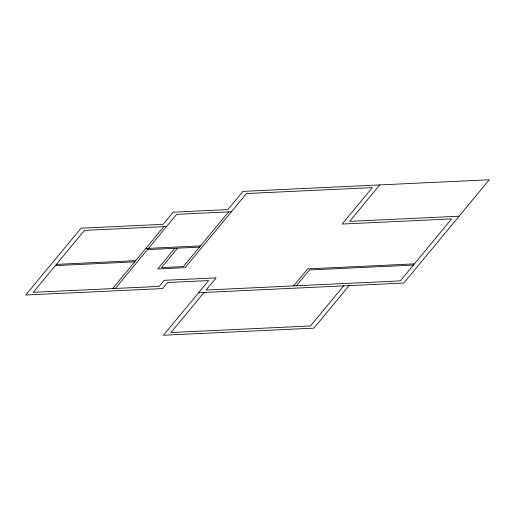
<?xml version="1.0" encoding="UTF-8"?>
<svg xmlns="http://www.w3.org/2000/svg" width="515" height="515" viewBox="0 0 515 515"><rect width="100%" height="100%" fill="white"/><g stroke="black" fill="none" stroke-linecap="round" stroke-linejoin="round"><path stroke-width="0.77" d="M112.592 288.593L163.847 226.626M115.328 288.464L176.632 214.349L231.357 211.768M174.849 248.294L157.764 268.952L185.13 267.658L246.434 193.543L372.313 187.608L342.16 224.057L451.616 218.901L400.361 280.868L206.077 290.022L216.126 277.875L164.131 280.327L159.109 286.398L33.23 292.333L84.486 230.372L166.583 226.497M177.585 248.166L161.504 267.607L183.398 266.577L228.621 211.897M204.062 292.456L170.896 332.548L310.455 325.969L343.621 285.877M293.64 285.896L307.713 268.888L414.433 263.854M296.376 285.767L309.444 269.969L413.429 265.071M379.793 184.924L349.64 221.373L459.097 216.21M349.093 285.619L313.918 328.145L163.416 335.239L208.639 280.566L167.594 282.497L162.573 288.574L25.75 295.024L81.029 228.197L163.12 224.328L173.169 212.18L227.894 209.599L242.971 191.374L489.25 179.761L403.824 283.038L198.59 292.713M145.751 248.5L200.483 245.919M147.483 249.582L199.479 247.136M56.347 264.388L135.703 260.648M55.343 265.605L134.698 261.865"/></g></svg>
